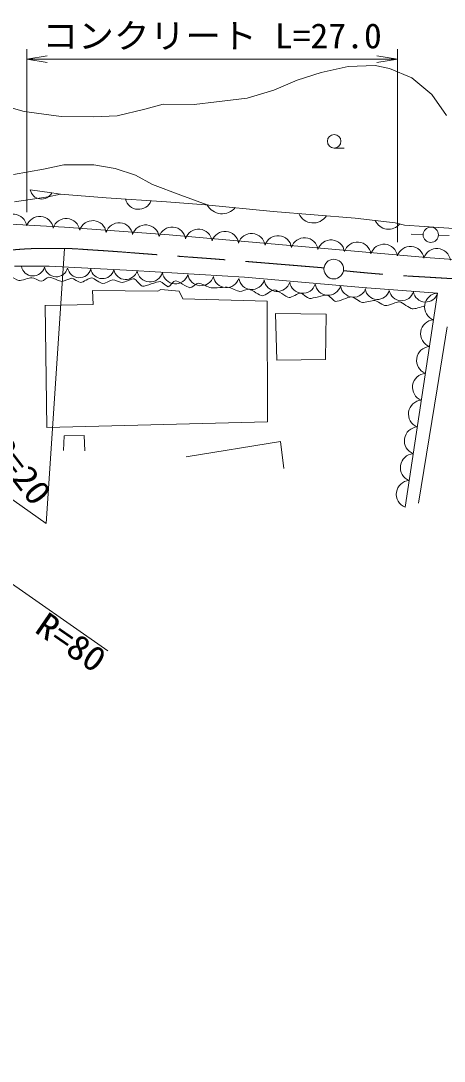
# Model space of a CAD drawing. Units: millimetres, scale not verified. Extents: x 40000 to 680000, y 20000 to 380000.
# Drawn here: x 238545 to 269625, y 259452 to 335746 of the extents above; entities that cross this region are included whole.
import ezdxf
from ezdxf.enums import TextEntityAlignment as Align

# ---------------------------------------------------------------- set-up
doc = ezdxf.new("R2010")
doc.units = ezdxf.units.MM
doc.header["$LTSCALE"] = 1000
doc.linetypes.add('CHAIN', pattern=[18.5, 12, -1.5, 3.5, -1.5])
doc.layers.add('M-BMK', color=2, linetype='CHAIN', lineweight=13)
doc.layers.add('M-WORK', color=1, linetype='Continuous', lineweight=13)
doc.styles.add('ＭＳ ゴシック', font='')
doc.styles.get('ＭＳ ゴシック').set_extended_font_data('MS Gothic')

# ---------------------------------------------------------------- blocks, each defined once
blk = doc.blocks.new('open_arrow')
at = {"color": 0, "linetype": 'Continuous', "lineweight": -2}
blk.add_lwpolyline([(7.5, 1.25), (0, 0), (7.5, -1.25)], dxfattribs=at)

msp = doc.modelspace()

# ---------------------------------------------------------------- linework, layer by layer
at = {"layer": 'M-BMK'}
for points, knots in [([(204100, 256292), (204665, 259260), (204818, 260025), (205307, 262412), (206002, 265802), (206426, 267695), (207200, 271068), (207630, 272942), (207923, 273979), (208347, 275854), (208608, 277010), (208718, 277665), (208979, 278821), (209538, 281298), (209855, 282687), (210532, 285134), (211010, 286860), (211327, 287816), (211963, 289490), (212729, 291502), (213249, 292595), (214179, 294537), (215298, 296872), (215936, 298178), (217211, 300432), (218551, 302801), (219390, 304079), (220898, 306345), (221996, 307996), (222619, 308917), (223799, 310510), (224378, 311292), (224674, 311755), (225321, 312482), (225805, 313024), (226103, 313304), (226629, 313805), (227207, 314355), (227525, 314673), (228154, 315165), (228860, 315717), (229278, 316003), (230051, 316457), (230742, 316862), (231151, 317054), (231888, 317370), (232567, 317662), (232963, 317787), (233662, 318027), (234337, 318259), (234710, 318417), (235407, 318571), (236505, 318813), (237138, 318879), (238259, 318971), (239617, 319082), (240384, 319056), (241747, 319049), (242549, 319045), (242998, 318989), (243799, 318940), (245776, 318820), (246881, 318715), (248857, 318571), (250380, 318459), (251233, 318400), (252756, 318283), (254347, 318161), (255238, 318085), (256829, 317955), (258383, 317828), (258869, 317788), (260807, 317627)], [0, 0, 0, 0, 1, 1, 1, 2, 2, 2, 3, 3, 3, 4, 4, 4, 5, 5, 5, 6, 6, 6, 7, 7, 7, 8, 8, 8, 9, 9, 9, 10, 10, 10, 11, 11, 11, 12, 12, 12, 13, 13, 13, 14, 14, 14, 15, 15, 15, 16, 16, 16, 17, 17, 17, 18, 18, 18, 19, 19, 19, 20, 20, 20, 21, 21, 21, 22, 22, 22, 23, 23, 23, 24, 24, 24, 24]), ([(315458, 313171), (315008, 313280), (314878, 313310), (314501, 313372), (314090, 313439), (313855, 313451), (313440, 313490), (312890, 313542), (312581, 313559), (312030, 313603), (311727, 313627), (311557, 313641), (311254, 313664), (310396, 313728), (309915, 313755), (309057, 313823), (307940, 313911), (307316, 313987), (306198, 314060), (305221, 314124), (304672, 314125), (303695, 314192), (302302, 314288), (301525, 314384), (300134, 314498), (298755, 314610), (297982, 314670), (296603, 314776), (294568, 314932), (293428, 315025), (291392, 315165), (289221, 315315), (288001, 315349), (285831, 315504), (283235, 315689), (281785, 315845), (279193, 316068), (277806, 316188), (277029, 316255), (275643, 316380), (274157, 316513), (273328, 316624), (271840, 316735), (270802, 316813), (270218, 316834), (269179, 316899), (267389, 317012), (266384, 317046), (264597, 317200), (263672, 317280), (263373, 317306), (262231, 317424)], [0, 0, 0, 0, 1, 1, 1, 2, 2, 2, 3, 3, 3, 4, 4, 4, 5, 5, 5, 6, 6, 6, 7, 7, 7, 8, 8, 8, 9, 9, 9, 10, 10, 10, 11, 11, 11, 12, 12, 12, 13, 13, 13, 14, 14, 14, 15, 15, 15, 16, 16, 16, 17, 17, 17, 17])]:
    msp.add_open_spline(points, degree=3, knots=knots, dxfattribs=at)
at = {"layer": 'M-WORK'}
for p, q in [((238981, 321706), (238981, 333678)), ((266189, 319503), (266189, 333678)), ((238981, 332928), (266189, 332928)), ((258831, 331387), (260587, 331957)), ((260587, 331957), (262566, 332402)), ((262566, 332402), (264559, 332461)), ((264559, 332461), (265607, 332258)), ((265607, 332258), (267239, 331564)), ((257114, 330659), (258831, 331387)), ((267239, 331564), (268707, 330338)), ((255161, 330082), (257114, 330659)), ((236824, 329637), (238784, 329099)), ((247638, 329270), (249007, 329637)), ((249007, 329637), (251268, 329617)), ((251268, 329617), (252913, 329794)), ((252913, 329794), (255161, 330082)), ((268707, 330338), (269795, 328805)), ((238784, 329099), (241510, 328739)), ((245613, 328772), (247638, 329270)), ((241510, 328739), (243856, 328713)), ((243856, 328713), (245613, 328772)), ((261548, 326416), (262282, 326416)), ((240207, 324878), (241694, 325193)), ((241694, 325193), (243903, 325186)), ((243903, 325186), (245469, 324924)), ((238005, 324485), (240207, 324878)), ((245469, 324924), (246957, 324420)), ((246957, 324420), (248208, 323738)), ((248208, 323738), (250292, 322958)), ((238079, 322479), (240547, 322828)), ((239235, 323345), (240815, 323127)), ((240547, 322828), (241465, 323021)), ((241465, 323021), (240815, 323127)), ((241465, 323021), (244823, 322754)), ((244823, 322754), (249236, 322470)), ((250292, 322958), (252225, 322248)), ((249236, 322470), (252108, 322259)), ((252108, 322259), (257081, 321773)), ((257081, 321773), (263081, 321277)), ((263081, 321277), (266035, 320938)), ((236906, 320870), (241761, 320613)), ((241761, 320613), (249443, 320048)), ((266035, 320938), (266714, 320763)), ((266714, 320763), (271035, 320470)), ((249443, 320048), (268584, 318364)), ((267192, 320105), (268075, 320074)), ((269200, 320034), (269978, 320007)), ((240419, 298892), (241747, 319049)), ((268584, 318364), (278359, 317619)), ((240629, 317759), (238073, 317746)), ((246769, 317438), (240629, 317759)), ((254977, 316937), (246769, 317438)), ((263634, 316179), (254977, 316937)), ((248596, 315922), (243819, 315968)), ((243819, 315968), (243852, 314932)), ((248819, 316033), (248596, 315922)), ((250169, 315928), (248819, 316033)), ((250451, 315358), (250169, 315928)), ((269132, 315781), (263634, 316179)), ((256623, 315178), (250451, 315358)), ((256659, 306331), (256623, 315178)), ((266758, 300074), (269132, 315781)), ((243852, 314932), (240323, 314879)), ((240323, 314887), (240456, 305917)), ((260951, 314227), (257251, 314279)), ((257251, 314279), (257328, 310862)), ((260912, 310900), (260951, 314227)), ((269853, 313303), (269112, 308755)), ((257328, 310862), (260912, 310900)), ((223799, 310510), (240419, 298892)), ((269112, 308755), (267737, 300368)), ((220898, 306345), (244936, 289542)), ((240456, 305917), (256659, 306331)), ((241683, 304242), (241721, 305321)), ((241721, 305321), (243185, 305334)), ((243185, 305334), (243250, 304217)), ((250681, 303777), (257617, 304907)), ((257617, 304907), (257862, 302916))]:
    msp.add_line(p, q, dxfattribs=at)
for centre, radius in [((261548, 326913), 497), ((268638, 320054), 563), ((261521, 317541), 720)]:
    msp.add_circle(centre, radius, dxfattribs=at)
for centre, radius, start, end in [((240065, 323528), 850, 192.43067, 331.83118), ((247184, 322904), 985, 194.11877, 338.50611), ((253326, 322850), 1255, 208.69535, 320.13471), ((237991, 320566), 999, 8.05267, 162.69191), ((239935, 320408), 999, 8.05267, 162.69191), ((241878, 320251), 999, 8.05267, 162.69191), ((260011, 322053), 1135, 202.57557, 327.98416), ((243822, 320094), 999, 8.05267, 162.69191), ((245765, 319936), 999, 8.05267, 162.69191), ((247709, 319779), 999, 8.05267, 162.69191), ((249652, 319622), 999, 8.05267, 162.69191), ((251596, 319465), 999, 8.05267, 162.69191), ((265546, 321540), 1078, 203.6654, 320.23648), ((253539, 319307), 999, 8.05267, 162.69191), ((255483, 319150), 999, 8.05267, 162.69191), ((257426, 318993), 999, 8.05267, 162.69191), ((259370, 318835), 999, 8.05267, 162.69191), ((261313, 318678), 999, 8.05267, 162.69191), ((263257, 318521), 999, 8.05267, 162.69191), ((265200, 318363), 999, 8.05267, 162.69191), ((267144, 318206), 999, 8.05267, 162.69191), ((269087, 318049), 999, 8.05267, 162.69191), ((239445, 317907), 871, 190.4563, 345.09554), ((241143, 317841), 871, 190.4563, 345.09554), ((242841, 317775), 871, 190.4563, 345.09554), ((244539, 317709), 871, 190.4563, 345.09554), ((246236, 317643), 871, 190.4563, 345.09554), ((248028, 317559), 960, 188.39951, 343.03874), ((249895, 317419), 960, 188.39951, 343.03874), ((251763, 317280), 960, 188.39951, 343.03874), ((253631, 317140), 960, 188.39951, 343.03874), ((255499, 317000), 960, 188.39951, 343.03874), ((257367, 316860), 960, 188.39951, 343.03874), ((259234, 316720), 960, 188.39951, 343.03874), ((261102, 316581), 960, 188.39951, 343.03874), ((262970, 316441), 960, 188.39951, 343.03874), ((264722, 316222), 908, 189.55172, 344.19095), ((266490, 316125), 908, 189.55172, 344.19095), ((268259, 316028), 908, 189.55172, 344.19095), ((269204, 314766), 1018, 94.08562, 248.72486), ((268908, 312802), 1018, 94.08562, 248.72486), ((268611, 310839), 1018, 94.08562, 248.72486), ((268314, 308876), 1018, 94.08562, 248.72486), ((268017, 306912), 1018, 94.08562, 248.72486), ((267721, 304949), 1018, 94.08562, 248.72486), ((267424, 302986), 1018, 94.08562, 248.72486), ((267127, 301022), 1018, 94.08562, 248.72486)]:
    msp.add_arc(centre, radius, start, end, dxfattribs=at)
msp.add_open_spline([(237068, 316660), (237173, 316774), (237619, 316976), (237774, 316981), (237912, 316985), (238266, 316705), (238404, 316698), (238598, 316689), (239160, 316910), (239354, 316904), (239509, 316899), (239931, 316642), (240087, 316647), (240205, 316651), (240482, 316943), (240600, 316942), (240807, 316941), (241381, 316645), (241588, 316636), (241734, 316629), (242137, 316874), (242283, 316865), (242428, 316857), (242793, 316554), (242938, 316557), (243113, 316560), (243572, 316899), (243747, 316891), (243929, 316882), (244376, 316495), (244556, 316480), (244715, 316467), (245142, 316754), (245301, 316762), (245448, 316770), (245861, 316552), (246008, 316557), (246187, 316563), (246692, 316846), (246869, 316814), (247026, 316785), (247313, 316303), (247472, 316287), (247741, 316260), (248512, 316627), (248782, 316621), (248922, 316618), (249234, 316241), (249373, 316249), (249510, 316257), (249763, 316692), (249900, 316685), (250134, 316674), (250720, 316197), (250953, 316172), (251095, 316156), (251440, 316506), (251583, 316506), (251779, 316506), (252313, 316198), (252507, 316172), (252766, 316136), (253555, 316231), (253815, 316198), (253984, 316176), (254444, 315918), (254614, 315902), (254758, 315888), (255181, 316084), (255323, 316056), (255534, 316016), (256069, 315585), (256284, 315581), (256479, 315577), (256962, 316030), (257157, 316017), (257403, 316001), (258005, 315483), (258249, 315452), (258422, 315430), (258886, 315784), (259061, 315776), (259217, 315770), (259583, 315400), (259739, 315388), (260001, 315368), (260770, 315653), (261031, 315623), (261186, 315606), (261510, 315181), (261666, 315170), (261901, 315153), (262565, 315505), (262801, 315496), (262983, 315489), (263438, 315120), (263618, 315093), (263801, 315065), (264347, 315259), (264530, 315234), (264704, 315210), (265151, 314871), (265326, 314861), (265539, 314849), (266143, 315156), (266354, 315131), (266563, 315106), (267070, 314652), (267279, 314630), (267455, 314612), (267921, 314728), (268190, 314843)], degree=3, knots=[0, 0, 0, 0, 1, 1, 1, 2, 2, 2, 3, 3, 3, 4, 4, 4, 5, 5, 5, 6, 6, 6, 7, 7, 7, 8, 8, 8, 9, 9, 9, 10, 10, 10, 11, 11, 11, 12, 12, 12, 13, 13, 13, 14, 14, 14, 15, 15, 15, 16, 16, 16, 17, 17, 17, 18, 18, 18, 19, 19, 19, 20, 20, 20, 21, 21, 21, 22, 22, 22, 23, 23, 23, 24, 24, 24, 25, 25, 25, 26, 26, 26, 27, 27, 27, 28, 28, 28, 29, 29, 29, 30, 30, 30, 31, 31, 31, 32, 32, 32, 33, 33, 33, 34, 34, 34, 35, 35, 35, 36, 36, 36, 37, 37, 37, 37], dxfattribs=at)

# ---------------------------------------------------------------- block references
at = {"layer": 'M-WORK', "xscale": 200, "yscale": 200}
msp.add_blockref('open_arrow', (238981, 332928), dxfattribs=at)
at = {"layer": 'M-WORK', "xscale": 200, "yscale": 200, "rotation": 180}
msp.add_blockref('open_arrow', (266189, 332928), dxfattribs=at)

# ---------------------------------------------------------------- texts
at = {"layer": 'M-WORK', "style": 'ＭＳ ゴシック', "width": 1.05}
msp.add_text('コンクリート L=27.0', height=1833, dxfattribs=at).set_placement((252585, 333178), align=Align.BOTTOM_CENTER)
at = {"layer": 'M-WORK', "style": 'ＭＳ ゴシック', "width": 1.1}
msp.add_text('R=20', height=1833, rotation=307.725, dxfattribs=at).set_placement((235671, 304044), align=Align.BOTTOM_LEFT)
msp.add_text('R=80', height=1833, rotation=325.47, dxfattribs=at).set_placement((241413, 288961), align=Align.BOTTOM_CENTER)

doc.saveas('drawing.dxf')
